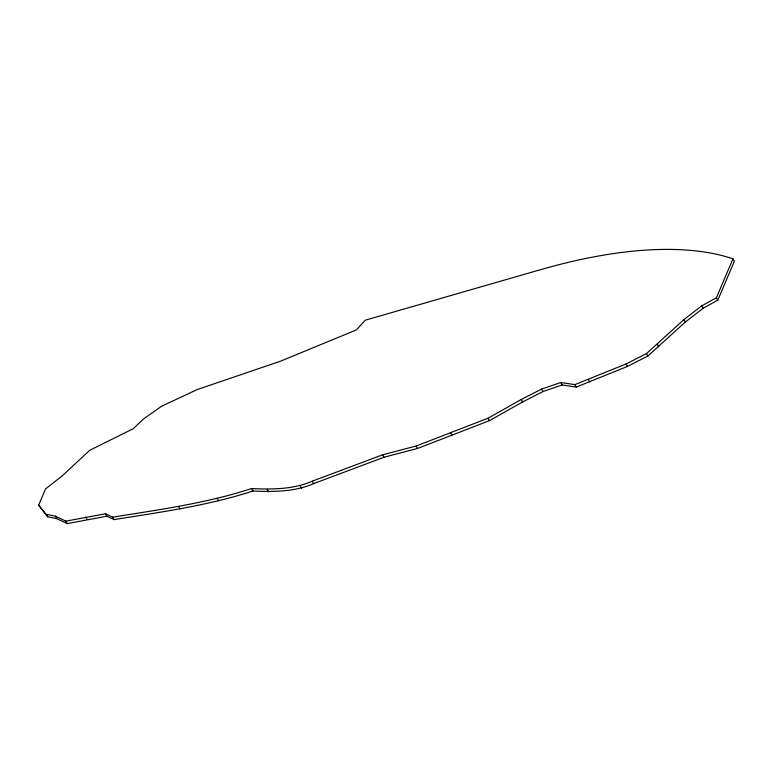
<?xml version="1.0" encoding="UTF-8"?>
<svg xmlns="http://www.w3.org/2000/svg" width="773" height="773" viewBox="0 0 773 773"><rect width="100%" height="100%" fill="white"/><g stroke="black" fill="none" stroke-linecap="round" stroke-linejoin="round"><path stroke-width="1.16" d="M38.65 505.127L45.549 488.923L61.908 476.12L89.765 450.282L133.246 428.706L143.353 419.053L161.567 406.24L197.289 389.524L280.464 361.213L356.421 329.897L365.281 320.196L540.636 269.651A383.746 163.325 -29.3 0 1 732.968 258.829L734.35 261.284L717.798 300.166L703.111 308.292L685.274 322.061L647.842 356.034L627.454 366.431L576.243 387.08L562.174 384.973L542.888 391.582L522.587 401.97L489.396 420.676L417.517 448.475L384.007 457.249L313.625 483.637C294.784 491.879 273.265 492.005 253.003 490.99C207.889 505.706 160.765 512.113 114.075 519.611L106.848 516.238L67.232 523.582L56.816 518.664L47.713 516.77L38.65 505.127L47.713 516.77M46.341 514.316L55.443 516.209L65.85 521.128L105.476 513.784L112.703 517.156C159.383 509.658 206.517 503.252 251.621 488.536C271.893 489.551 293.402 489.425 312.253 481.183L382.635 454.795L416.135 446.021L488.014 418.222L521.205 399.515L541.515 389.128L560.802 382.509L574.87 384.625L626.082 363.977L646.47 353.58L683.902 319.607L701.729 305.837L716.416 297.711L732.968 258.829M716.416 297.711L717.798 300.166M701.729 305.837L703.111 308.292M683.902 319.607L685.274 322.061M657.34 344.333L658.712 346.787M646.47 353.58L647.842 356.034M626.082 363.977L627.454 366.431M588.35 379.408L589.722 381.862M574.87 384.625L576.243 387.08M560.802 382.509L562.174 384.973M541.515 389.128L542.888 391.582M521.205 399.515L522.587 401.97M488.014 418.222L489.396 420.676M450.582 432.696L451.954 435.151M416.135 446.021L417.517 448.475M382.635 454.795L384.007 457.249M312.253 481.183L313.625 483.637M300.243 485.831L301.615 488.285M267.187 489.328L268.569 491.783M251.621 488.536L253.003 490.99M217.252 498.411L218.624 500.865M178.573 506.479L179.945 508.934M112.703 517.156L114.075 519.611M105.476 513.784L106.848 516.238M85.735 517.002L87.107 519.456M65.85 521.128L67.232 523.582M55.443 516.209L56.816 518.664"/></g></svg>
